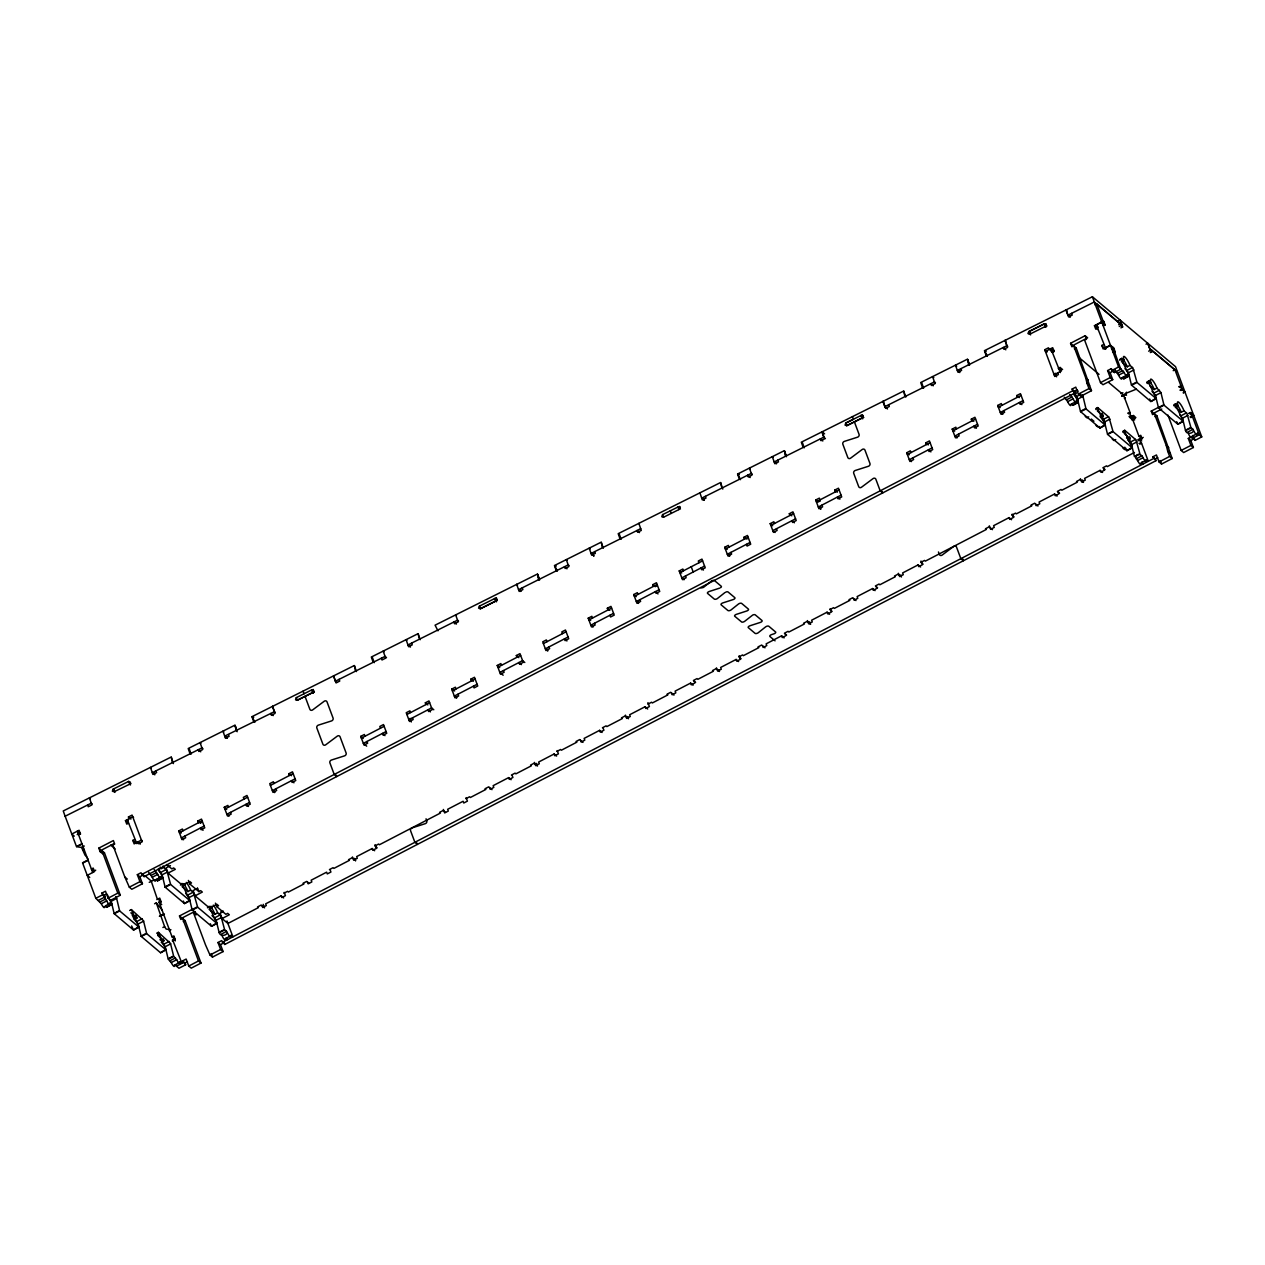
<?xml version="1.0" encoding="UTF-8"?>
<svg xmlns="http://www.w3.org/2000/svg" width="1265" height="1265" viewBox="0 0 1265 1265"><rect width="100%" height="100%" fill="white"/><g stroke="black" fill="none" stroke-linecap="round" stroke-linejoin="round"><path stroke-width="1.5" d="M711.357 581.125L703.862 587.102A2.103 0.98 -20.5 0 1 703.04 587.561L701.585 587.877A2.103 0.98 -20.5 0 1 700.715 587.656M719.674 588.114L709.127 591.53A2.103 0.98 -20.5 0 0 707.578 593.411L714.298 599.072A2.103 0.98 -20.5 0 0 717.255 598.645L724.94 592.558M775.066 640.849L769.926 636.516A2.103 0.98 -20.5 0 1 771.603 634.587L774.006 633.812A2.103 0.98 -20.5 0 0 775.682 632.057L768.835 626.27A2.103 0.98 -20.5 0 0 765.689 626.823L758.099 632.848A2.103 0.98 -20.5 0 1 755.047 633.338L748.216 627.551A2.103 0.98 -20.5 0 1 749.876 625.795L760.423 622.38A2.071 0.965 -20.5 0 0 761.973 620.498L755.252 614.853A2.103 0.98 -20.5 0 0 752.707 615.043L744.611 621.368A2.103 0.98 -20.5 0 1 741.701 622.048L734.744 616.261A2.103 0.98 -20.5 0 1 736.293 614.379L746.84 610.963A2.103 0.98 -20.5 0 0 748.39 609.082L741.67 603.421A2.103 0.98 -20.5 0 0 738.523 603.974L731.028 609.951A2.103 0.98 -20.5 0 1 727.881 610.489L721.161 604.844A2.103 0.98 -20.5 0 1 722.71 602.946L733.257 599.547A2.103 0.98 -20.5 0 0 734.807 597.649L728.087 592.004A2.103 0.98 -20.5 0 0 725.873 592.052L725.873 592.052M129.552 784.031L130.374 782.213L128.761 781.359L113.123 789.154L112.379 791.21L114.056 791.779L130.991 783.557L128.477 781.47L130.453 784.996M479.467 606.093L480.4 608.75L495.927 600.954L496.592 599.088L495.153 598.329L479.372 606.156L478.581 608.101L480.162 608.829L495.801 601.033L496.481 601.824M1046.756 326.006L1044.099 323.982L1028.84 331.604L1027.923 333.486L1029.41 334.371L1045.19 326.528L1045.855 324.362L1044.257 323.903L1028.872 331.588L1030.58 334.893M720.639 587.64L720.639 587.64A2.103 0.98 -20.5 0 0 721.224 586.233L714.504 580.588A2.103 0.98 -20.5 0 0 711.547 580.999M314.384 691.955L311.601 689.978L296.247 697.663L295.567 699.83L297.18 700.288L312.676 692.54L313.42 690.484L311.633 689.963M678.815 509.605L679.779 507.85L678.42 506.806L662.496 514.665L661.769 516.721L663.429 517.29L678.878 509.574L678.008 506.901L680.443 509.02M1125.724 394.443L1126.53 392.197M1120.743 369.254L1112.931 347.258L1111.413 348.049M1095.047 304.897L1096.755 304.011L1120.316 323.84L1122.64 326.971L1120.932 327.856M77.197 834.631L80.106 833.129M78.556 834.71L80.375 833.761L79.078 830.267L71.789 834.046L74.287 836.149M129.093 818.724L128.445 816.984L132.082 815.087L142.091 841.857L138.438 843.739L137.79 842L140.288 844.103M128.571 823.167L126.753 824.116L125.456 820.621L132.73 816.842L133.568 817.538M81.94 843.755L76.485 846.585L65.132 816.225M82.146 843.881L76.691 846.712L81.624 847.503L84.992 855.108A7.369 1.66 62.5 0 1 88.044 859.188M81.545 847.423L84.281 846.016M1057.746 372.843L1058.41 374.582L1054.773 376.48L1044.764 349.709L1048.4 347.828L1051.547 351.67L1053.966 350.405M83.031 849.874L84.059 849.337M1101.309 321.642L1103.839 321.452L1105.151 324.947L1103.444 325.832M1097.577 328.22L1095.759 329.169L1094.446 325.674L1101.736 321.895L1104.219 323.982L1102.716 324.773M1105.895 348.95L1096.36 324.979L1101.831 322.148L1105.151 324.947M1101.119 322.875L1103.839 321.452M1094.446 325.674L1096.945 327.777L1098.399 327.018M1052.18 352.113L1053.998 351.164M1052.496 352.303L1054.204 351.417L1052.686 347.685L1045.412 351.464L1046.455 352.334M105.438 906.404L106.529 907.321L111.984 904.491L109.865 903.416A4.206 0.949 62.5 0 1 109.185 904.522A4.206 0.949 62.5 0 1 106.75 900.886L101.848 893.106L105.485 891.224L108.094 898.197L110.593 900.301L120.317 895.24L104.442 852.768L102.623 853.717L100.125 851.614L98.828 848.119L113.376 840.561L114.688 844.055L112.87 845.004L124.824 876.993L129.33 887.176L131.813 889.263L142.439 883.745L139.83 876.772L137.332 874.668L140.968 872.787L144.115 876.629L1075.282 392.862L1072.135 389.019L1075.772 387.137L1078.381 394.111L1080.879 396.214L1091.489 390.695L1076.199 347.922L1073.7 345.819L1071.882 346.768L1070.57 343.274L1085.133 335.715L1087.631 337.818L1073.068 345.377L1070.57 343.274M1118.323 320.883L1120.031 319.998L1122.64 326.971M114.056 843.613L101.311 850.222L98.828 848.119M100.125 851.614L101.943 850.665L104.442 852.768M87.997 859.963L82.541 862.793L95.824 898.324L101.295 903.716A4.206 0.949 62.5 0 0 103.73 907.369A4.206 0.949 62.5 0 0 104.426 906.357M1118.608 324.726L1120.316 323.84M82.81 863.062L88.265 860.232M1074.38 348.871L1076.199 347.922M1119.272 326.465L1120.98 325.579M142.265 840.814L141.427 840.102L134.153 843.897L132.841 840.403L134.659 839.454M1113.453 352.587L1115.161 351.702L1113.848 348.207L1110.433 345.155L1103.159 348.95L1101.847 345.456L1103.665 344.507M1062.584 369.554L1060.086 367.467L1058.267 368.4L1060.766 370.503M95.713 870.178L93.879 871.126L91.396 869.023L93.215 868.09L94.511 871.569L87.238 875.364L89.736 877.451M1105.072 348.255L1110.528 345.424M184.99 836.007L185.655 837.762L182.018 839.644L178.745 830.915L182.381 829.034L183.046 830.773M198.51 822.74L197.862 821.001L201.499 819.103L204.756 827.832L201.119 829.714L200.471 827.974L203.048 830.299M230.499 812.383L231.147 814.122L227.51 816.004L224.237 807.291L227.89 805.394L228.538 807.133M289.495 775.461L288.847 773.721L292.484 771.824L295.757 780.552L292.104 782.45L291.456 780.695L293.954 782.798M366.977 741.464L367.641 743.219L364.004 745.101L360.731 736.372L364.367 734.491L365.032 736.23M425.989 704.558L425.34 702.818L428.977 700.921L432.235 709.649L428.598 711.531L427.95 709.792L430.448 711.895M457.977 694.2L458.626 695.94L454.989 697.837L451.732 689.109L455.368 687.211L456.017 688.951M471.481 680.918L470.833 679.178L474.47 677.281L477.743 686.01L474.09 687.907L473.442 686.152M503.47 670.561L504.118 672.3L500.481 674.198L497.224 665.469L500.861 663.572L501.509 665.327M516.99 657.278L516.326 655.539L519.978 653.641L523.236 662.37L519.599 664.267L518.935 662.528L521.433 664.615M594.471 623.281L595.119 625.036L591.482 626.918L588.209 618.19L591.862 616.308L592.51 618.047M607.975 610.015L607.327 608.259L610.963 606.378L614.221 615.106L610.584 616.988L609.936 615.249M639.964 599.642L640.612 601.397L636.975 603.279L633.718 594.55L637.354 592.668L638.003 594.408M653.467 586.375L652.819 584.636L656.456 582.738L659.729 591.467L656.092 593.364L655.428 591.609L658.006 593.933M685.456 576.018L686.12 577.757L682.468 579.655L679.21 570.926L682.847 569.029L683.495 570.768M730.949 552.378L731.613 554.117L727.976 556.015L724.703 547.286L728.34 545.389L729.004 547.144M744.468 539.096L743.82 537.356L747.457 535.459L750.714 544.187L747.077 546.085L746.429 544.345M776.457 528.738L777.105 530.478L773.468 532.375L770.195 523.647L773.848 521.749L774.496 523.504M789.961 515.472L789.313 513.716L792.949 511.835L796.207 520.563L792.57 522.445L791.922 520.706L794.42 522.793M821.95 505.099L822.598 506.854L818.961 508.736L815.704 500.007L819.341 498.125L819.989 499.865M835.453 491.832L834.805 490.077L838.442 488.195L841.715 496.924L838.078 498.805L837.414 497.066L839.913 499.169M912.951 457.835L913.599 459.575L909.962 461.472L906.689 452.743L910.326 450.846L910.99 452.585M926.454 444.553L925.806 442.813L929.443 440.916L932.7 449.644L929.063 451.542L928.415 449.787L930.914 451.89M958.443 434.195L959.091 435.935L955.455 437.832L952.197 429.104L955.834 427.206L956.482 428.961M971.947 420.913L971.299 419.174L974.935 417.276L978.193 426.005L974.556 427.902L973.908 426.163L976.406 428.25M1003.936 410.556L1004.584 412.295L1000.947 414.193L997.69 405.464L1001.327 403.567L1001.975 405.322M1017.44 397.289L1016.791 395.534L1020.428 393.652L1023.701 402.381L1020.064 404.262L1019.4 402.523L1021.899 404.61M179.393 832.67L202.147 820.843M224.901 809.031L247.64 797.219M270.394 785.391L293.148 773.579M361.379 738.128L384.133 726.3M406.887 714.488L429.626 702.66M452.38 690.848L475.134 679.036M497.872 667.208L520.627 655.397M543.365 643.569L566.119 631.757M588.873 619.945L611.612 608.117M634.366 596.305L657.12 584.477M679.858 572.666L702.613 560.854M725.367 549.026L748.105 537.214M770.859 525.386L793.598 513.574M816.352 501.762L839.106 489.934M907.353 454.483L930.091 442.671M952.845 430.843L975.584 419.031M998.338 407.203L1021.092 395.392M1112.141 349.108L1113.848 348.207M200.803 822.851L201.72 822.377M288.847 773.721L291.567 775.698M451.732 689.109L454.673 690.959M655.997 586.375L657.136 585.774M743.82 537.356L746.998 539.096M819.325 501.525L820.242 501.051M1112.615 351.891L1115.161 351.702M204.108 826.092L181.354 837.904L183.567 839.77M249.6 802.453L226.846 814.265L229.076 816.131M295.093 778.813L272.355 790.625L274.568 792.491M386.094 731.534L363.34 743.361L366.676 746.16M477.079 684.27L454.341 696.082L456.554 697.948M568.08 636.991L545.326 648.818L547.555 650.669M613.572 613.351L590.834 625.179L593.048 627.045M659.065 589.727L636.327 601.539L638.54 603.405M704.573 566.087L681.819 577.899L684.033 579.765M750.066 542.448L727.312 554.26L729.541 556.126M795.558 518.808L772.82 530.636L775.034 532.486M841.051 495.168L818.313 506.996L820.526 508.862M932.052 447.905L909.298 459.717L911.527 461.583M977.545 424.265L954.806 436.077L957.02 437.943M1023.037 400.626L1000.299 412.453L1002.513 414.319M1146.043 344.191L1147.75 343.305L1150.359 350.294L1152.02 351.686L1150.312 352.571M1119.952 359.276L1121.66 358.39L1124.158 360.478L1121.423 361.901M1119.778 360.319L1121.66 358.39M1085.133 335.715L1086.445 339.21L1084.627 340.159L1100.503 382.631L1103.001 384.718L1112.726 379.658L1110.227 377.571L1107.618 370.582L1111.255 368.7L1114.402 372.543L1121.075 369.064M95.824 898.324L102.497 894.861L104.995 896.948L98.322 900.411M141.617 874.526L1072.783 390.774L1075.282 392.862M1111.255 368.7L1111.919 370.439L1118.592 366.977L1124.047 372.369A4.206 0.949 62.5 0 0 1126.467 375.99A4.206 0.949 62.5 0 0 1127.178 374.993L1129.297 375.974L1123.826 378.82L1122.403 377.618M1148.652 351.18L1151.371 349.946L1177.462 371.942L1184.894 391.818L1183.392 392.609M101.848 893.106L104.331 895.209L106.766 893.944M139.83 876.772L143.467 874.874L144.115 876.629M1074.633 391.122L1077.053 389.857M1107.618 370.582L1110.117 372.685L1113.753 370.787M158.631 870.652L162.094 874.653L165.051 886.892L170.522 884.045L166.79 870.352L163.628 867.426L160.892 868.849A7.369 1.66 62.5 0 0 160.117 866.984M1073.384 394.237A7.369 1.66 62.5 0 1 1073.558 394.696L1076.294 393.273A7.369 1.66 62.5 0 0 1075.503 391.423M1122.877 363.134L1127.242 366.803L1129.977 365.379L1132.918 367.988L1136.856 381.998L1131.4 384.829L1128.427 372.606L1124.98 368.605M100.077 901.898L105.533 899.051M148.685 872.376L151.025 875.427L156.496 872.597L157.714 874.415A4.206 0.949 62.5 0 0 160.133 878.036A4.206 0.949 62.5 0 0 160.829 877.04L162.948 878.021L157.493 880.867L156.291 879.855M1064.245 397.257L1066.427 399.867L1071.882 397.02L1073.1 398.855A4.206 0.949 62.5 0 0 1075.535 402.491A4.206 0.949 62.5 0 0 1076.23 401.479L1078.333 402.46L1072.878 405.29L1071.566 404.183M1114.781 369.649L1117.374 373.381L1122.83 370.55M108.094 898.197L117.819 893.137L120.317 895.24M129.33 887.176L139.941 881.658L142.439 883.745M170.443 865.624L166.079 867.885L168.039 873.119L182.587 885.358L189.861 881.563L191.521 882.97L189.703 883.919L188.39 880.424M1078.381 394.111L1089.007 388.592L1091.489 390.695M1100.503 382.631L1110.227 377.571M160.75 872.439L166.126 869.529M1074.649 395.613L1076.056 396.799L1080.832 394.316M1127.083 370.392L1132.475 367.483M101.295 903.716L106.75 900.886M155.358 879.792L155.389 879.887A4.206 0.949 62.5 0 1 154.662 880.867A4.206 0.949 62.5 0 1 152.227 877.23L157.714 874.415M1066.427 399.867L1067.644 401.685L1073.1 398.855M1122.071 377.666L1121.739 377.84A4.206 0.949 62.5 0 1 1121.011 378.82A4.206 0.949 62.5 0 1 1118.576 375.183L1124.047 372.369M116.649 898.435L119.558 910.515L114.103 913.346L111.193 901.265L116.649 898.435L115.732 896.664M162.141 874.811L167.613 871.965M1082.998 396.404L1085.908 408.484L1080.452 411.315L1077.543 399.234L1082.998 396.404L1082.192 394.791M1128.491 372.764L1133.946 369.918M108.189 904.08L110.229 903.02M159.485 877.436L161.193 876.55M1074.538 402.049L1076.578 400.989M1125.834 375.389L1127.542 374.503M105.786 905.645L109.881 903.51M168.039 873.119L175.313 869.34L173.653 867.948L171.834 868.897L166.616 864.501M1122.751 377.318L1124.458 376.432M1125.138 376.069L1127.194 375.009M156.069 879.539L158.109 878.479M158.805 878.116L160.845 877.056M1067.644 401.701A4.206 0.949 62.5 0 0 1070.079 405.338A4.206 0.949 62.5 0 0 1070.775 404.326L1071.123 404.152M1072.135 403.614L1073.511 402.903M1074.538 402.381L1076.23 401.479M107.557 895.067L111.763 903.953L106.529 907.321M157.493 880.867L162.726 877.499L158.457 868.486M1072.878 405.29L1078.112 401.922L1073.843 392.925M1123.826 378.82L1129.076 375.452L1121.486 359.434M114.214 913.725L119.716 910.974L139.008 927.198L133.537 930.044L114.198 913.662M165.177 887.255L170.664 884.52L189.971 900.743L184.5 903.574L165.13 887.144M1080.563 411.694L1086.066 408.943L1105.357 425.166L1099.902 428.013L1080.531 411.599M1131.527 385.208L1137.014 382.473L1156.305 398.696L1150.85 401.527L1131.479 385.082M129.662 910.5L131.37 909.614L143.451 920.651L146.566 933.222L141.111 936.068L138.138 923.83L134.216 919.449L136.952 918.026A7.369 1.66 62.5 0 0 135.703 915.196M180.626 884.045L181.638 883.508M1096.012 408.469L1097.72 407.583L1108.978 417.197L1112.915 431.191L1107.46 434.037L1104.487 421.798L1101.198 417.94M1146.96 381.983L1148.667 381.097L1151.166 383.2A7.369 1.66 62.5 0 1 1151.798 379.547A7.369 1.66 62.5 0 1 1156.985 388.102L1160.906 392.482L1163.879 404.721L1158.424 407.551L1155.451 395.312L1152.004 391.328M1121.77 395.787L1123.478 394.901L1130.23 412.975L1128.522 413.861M180.436 885.089L181.97 883.602M1095.838 409.512L1097.72 407.583M1146.786 383.042L1148.667 381.097M1173.224 370.645L1174.932 369.76L1182.396 389.731L1184.894 391.818M156.828 899.621L159.738 898.103L161.05 901.597L159.232 902.546L172.056 936.859L174.554 938.962M1088.722 416.865L1086.888 417.798L1085.228 416.406M154.599 903.763L156.307 902.862L162.394 910.405M158.71 902.024L160.418 901.139L160.987 902.672M182.097 886.67L187.916 891.572L190.651 890.149L193.498 892.631L197.53 906.768L192.074 909.598L189.102 897.359L185.655 893.375M1100.582 417.418L1103.301 415.995A7.369 1.66 62.5 0 0 1102.052 413.165M1149.885 385.841L1154.265 389.509L1156.985 388.102M197.466 888.33L193.102 890.607L195.047 895.841L209.595 908.064L216.868 904.285L218.529 905.693L216.71 906.626L215.414 903.147M136.715 921.537L142.186 918.706M187.679 895.082L193.134 892.236M1103.064 419.506L1108.535 416.675M1154.028 393.036L1159.483 390.189M189.703 883.919L198.858 891.604L200.676 890.655L202.337 892.062L195.047 895.841M138.201 923.988L143.657 921.157M189.165 897.518L194.62 894.687M1104.551 421.957L1110.006 419.126M1155.514 395.471L1160.97 392.64M133.537 930.044L138.786 926.676L131.37 909.614M184.5 903.574L189.75 900.221L182.144 884.203M1099.902 428.013L1105.136 424.645L1097.546 408.627M1150.85 401.527L1156.083 398.159L1148.494 382.156M159.374 916.255L163.47 914.121M1127.7 413.149L1130.23 412.975M1178.648 386.679L1181.194 386.489L1179.486 387.375M159.991 916.35L164.418 914.042M1128.997 416.644L1130.704 415.758L1134.579 420.012M1179.96 390.173L1181.668 389.288L1184.989 392.071L1201.75 436.899L1195.077 440.378L1191.93 436.536M1180.893 390.506L1182.396 389.731M1131.653 419.806L1135.859 417.608L1133.361 415.521L1129.724 417.403L1132.222 419.506L1131.558 417.75M1183.281 392.956L1184.989 392.071M175.171 965.053L178.982 968.247L185.655 964.784L182.508 960.941L186.145 959.06L188.754 966.033L191.252 968.136L200.993 963.076L185.117 920.604L182.619 918.501L180.8 919.449L179.488 915.955L192.233 909.345M195.348 911.891L193.529 912.84L205.499 944.828L209.99 955.012L212.488 957.099L223.099 951.58L220.616 949.493L217.991 942.504L221.644 940.622L224.791 944.465L1155.957 460.697L1152.81 456.855L1156.447 454.973L1159.056 461.946L1161.555 464.049L1172.165 458.531L1156.858 415.758L1154.376 413.655L1152.542 414.604L1151.245 411.109L1159.309 406.935M141.237 936.464L146.724 933.697L166.015 949.92L160.56 952.751L141.206 936.385M192.217 910.073L197.688 907.242L216.979 923.466L211.524 926.296L192.154 909.883M1107.587 434.401L1113.073 431.665L1132.365 447.889L1126.909 450.72L1107.555 434.354M1158.566 408.026L1164.021 405.18L1183.328 421.403L1177.857 424.249L1158.503 407.836M162.9 927.498L164.608 926.613L156.307 902.862M194.731 911.448L181.986 918.058L179.488 915.955M1161.792 409.022L1153.743 413.212L1151.245 411.109M156.67 933.222L158.378 932.337L170.459 943.358L173.59 955.945L168.134 958.775L165.162 946.552L161.24 942.156L163.976 940.749A7.369 1.66 62.5 0 0 163.185 938.883M1123.02 431.191L1124.727 430.306L1136.002 439.904L1139.939 453.914L1134.484 456.744L1131.574 444.679L1128.997 441.311M1173.983 404.705L1175.691 403.82L1178.174 405.923L1175.454 407.33L1181.273 412.232L1184.008 410.809L1186.949 413.434L1190.887 427.428L1185.431 430.274L1182.522 418.193L1179.692 414.604M207.46 907.796L208.978 906.325M1122.846 432.235L1124.727 430.306M1173.794 405.749L1175.691 403.82M183.283 921.553L185.117 920.604M1155.04 416.707L1156.858 415.758M211.302 906.309A7.369 1.66 62.5 0 0 211.84 907.97L209.105 909.393L214.923 914.279L217.659 912.856L220.932 915.971L224.553 929.475L219.082 932.321L216.046 919.908L211.998 915.528M169.241 930.645L170.269 930.123M1115.73 439.572L1113.912 440.52L1112.251 439.113M1127.589 440.125L1130.325 438.718A7.369 1.66 62.5 0 0 1129.534 436.852M172.056 936.859L173.874 935.926L175.187 939.405L172.277 940.923M220.869 911.622L223.257 911.306M223.399 911.433L220.11 913.314L222.071 918.564L227.906 923.466L258.392 907.622L257.554 906.926L261.191 905.044L264.527 907.843L263.215 904.348M1133.361 415.521L1134.673 419L1132.839 419.948L1138.943 436.235L1140.761 435.302L1142.058 438.781L1138.421 440.679M163.738 944.259L169.194 941.429M214.686 917.789L220.157 914.959M1130.088 442.228L1135.543 439.398M1181.036 415.742L1186.491 412.912M1137.709 439.92L1139.417 439.034L1141.694 440.963M1188.657 413.434L1190.365 412.548L1193.686 415.347L1191.978 416.232M1143.244 437.39L1141.425 438.338L1138.943 436.235M1124.885 447.272L1123.051 448.205L1124.727 449.613M1189.59 413.781L1191.108 412.991L1199.252 434.812L1192.579 438.275M165.225 946.71L170.68 943.864M216.173 920.24L221.644 917.41M1131.574 444.679L1137.029 441.833M1182.522 418.193L1187.977 415.363M222.071 918.564L229.344 914.769L227.684 913.377L225.866 914.326L216.71 906.626M1139.006 443.414L1141.552 443.224L1148.304 461.282L1146.201 460.318A4.206 0.949 62.5 0 1 1145.505 461.33A4.206 0.949 62.5 0 1 1143.07 457.693C1140.587 451.51 1132.001 455.005 1137.599 460.523A4.206 0.949 62.5 0 0 1140.05 464.16A4.206 0.949 62.5 0 0 1140.745 463.148L1142.105 462.452M1189.97 416.928L1192.5 416.738L1190.792 417.624M1192.089 415.885L1193.591 415.094M158.378 932.337L165.794 949.398L160.56 952.751M211.524 926.296L216.758 922.928L209.168 906.91M1126.909 450.72L1132.143 447.367L1124.553 431.349M1177.857 424.249L1183.107 420.881L1175.501 404.863M1139.844 444.11L1141.552 443.224M283.945 893.216L287.582 891.335L288.42 892.031L303.885 883.998L303.047 883.286L306.683 881.405L308.913 883.27M329.438 869.577L333.075 867.695L333.913 868.391L349.377 860.358L348.555 859.662L352.192 857.765L355.512 860.564M465.931 798.674L469.568 796.776L470.406 797.488L485.871 789.439L485.033 788.743L488.685 786.862L492.006 789.66M511.424 775.034L515.061 773.152L515.899 773.848L531.363 765.815L530.541 765.104L534.178 763.222L537.499 766.021L536.518 763.396M556.916 751.394L560.569 749.513L561.391 750.208L576.856 742.176L576.034 741.48L579.67 739.582L582.991 742.381M602.425 727.77L606.062 725.873L606.884 726.569L622.364 718.536L621.526 717.84L625.163 715.943L628.499 718.741M647.917 704.131L651.554 702.233L652.392 702.945L667.857 694.896L667.019 694.2L670.671 692.303L673.992 695.102M283.629 897.913L281.13 895.81L265.666 903.843L266.314 905.598L262.677 907.479L262.029 905.74M374.661 850.744L372.131 848.53L356.667 856.579L357.315 858.318L353.678 860.216L352.445 856.943M511.107 779.73L508.625 777.627L493.144 785.66L493.809 787.415L490.156 789.297L489.508 787.557M556.616 756.091L554.117 753.987L538.653 762.036L539.301 763.775L535.664 765.657L534.431 762.4M602.108 732.451L599.61 730.348L584.145 738.396L584.794 740.136L581.157 742.033L580.509 740.278M647.68 709.033L645.103 706.724L629.638 714.757L630.286 716.496L626.649 718.394L625.432 715.12M693.094 685.187L690.611 683.084L675.13 691.117L675.795 692.872L672.142 694.754L671.494 693.014M738.602 661.548L736.103 659.445L720.639 667.477L721.287 669.232L717.65 671.114L716.417 667.841M784.094 637.908L781.596 635.805L766.131 643.853L766.78 645.593L763.143 647.474L762.495 645.735M829.587 614.268L827.089 612.181L811.624 620.214L812.272 621.953L808.635 623.851L807.418 620.577M875.08 590.629L872.597 588.541L857.117 596.574L857.781 598.313L854.128 600.211L853.48 598.471M920.588 567.005L918.09 564.902L902.625 572.934L903.273 574.69L899.636 576.571L898.403 573.298M1011.573 519.725L1009.075 517.622L993.61 525.671L994.258 527.41L990.622 529.308L989.325 525.813M1057.066 496.086L1054.583 493.998L1039.103 502.031L1039.767 503.77L1036.114 505.668L1035.466 503.913M1102.574 472.446L1100.076 470.359L1084.611 478.391L1085.259 480.131L1081.622 482.028L1080.389 478.755M1134.452 452.491L1107.349 466.579L1106.527 465.868L1102.874 467.765L1105.104 469.631M175.756 964.483L174.396 965.179A4.206 0.949 62.5 0 1 173.685 966.191A4.206 0.949 62.5 0 1 171.249 962.554L168.261 959.218L173.732 956.419L176.705 959.708A4.206 0.949 62.5 0 0 179.156 963.361A4.206 0.949 62.5 0 0 179.851 962.349L181.954 963.313L172.53 939.642M219.209 932.7L224.696 929.949C231.938 933.317 220.932 938.677 219.177 932.637M1185.542 430.638L1191.045 427.902C1198.271 431.27 1187.282 436.631 1185.526 430.59M170.032 960.72L175.487 957.89M221.059 934.313L226.451 931.419M1136.381 458.689L1141.836 455.859M1187.392 432.266L1192.8 429.373M171.249 962.554L176.705 959.708M1137.599 460.523L1143.07 457.677M178.492 962.728L180.199 961.843M226.04 938.045L227.447 939.689L226.862 938.108M229.455 936.274L231.163 935.388L232.918 936.859L226.973 920.967M1144.841 460.697L1146.549 459.812M1195.789 434.227L1197.496 433.326L1201.75 436.899M176.436 964.12L179.851 962.349M222.197 936.053A4.206 0.949 62.5 0 0 224.632 939.705A4.206 0.949 62.5 0 0 225.328 938.709L226.72 938.013M227.052 937.839L231.163 935.388M1142.785 462.089L1146.201 460.318M1167.943 415.078L1181.162 450.451L1183.66 452.554L1193.401 447.494L1190.903 445.407L1188.294 438.417L1190.713 437.152M1188.547 434.006A4.206 0.949 62.5 0 0 1190.982 437.658A4.206 0.949 62.5 0 0 1191.677 436.662L1197.496 433.326M176.483 966.16L183.156 962.697M222.292 942.362L1153.459 458.61M182.508 960.941L185.006 963.044L187.426 961.78M217.991 942.504L220.489 944.607L222.925 943.342M1152.81 456.855L1155.293 458.958L1157.728 457.693M1188.294 438.417L1190.792 440.52L1194.429 438.623L1195.077 440.378M188.754 966.033L198.494 960.973L200.993 963.076M209.99 955.012L220.616 949.493M1159.056 461.946L1169.666 456.428L1172.165 458.531M1181.162 450.451L1190.903 445.407M516.705 584.367L435.065 625.179L437.99 630.808M522.239 587.846L522.856 589.601L519.188 591.435L516.689 584.398L537.451 574.025L539.301 579.307M822.93 432.772L821.902 431.903L801.314 442.181L803.18 447.462M822.803 440.995L820.321 438.908L820.938 440.663L824.606 438.828L822.123 431.792L903.7 391.027L905.819 397.068M1147.829 343.368L1149.679 348.65L1177.415 371.957L1175.549 366.676L1092.391 296.753L984.439 350.674L986.305 355.971M861.196 415.379L845.716 423.095L845.067 425.119L846.744 425.688L862.129 418.019C865.987 415.647 857.385 413.196 863.695 417.466M494.409 598.851L496.497 598.108M224.696 736.119L274.394 711.673L275.217 712.369M313.372 693.315L312.534 692.619L297.307 700.225L296.342 697.6M313.167 692.524L314.115 692.05L313.167 689.425M334.387 676.601L333.565 675.889L335.415 681.187L385.05 656.377L386.505 657.61M640.722 528.644L591.055 553.453L593.965 555.904M825.428 438.576L823.752 437.184L774.18 461.946L776.267 463.702M862.73 418.826L861.908 418.114L846.649 425.752L845.716 423.095L853.416 419.253L852.436 416.628M883.761 402.096L882.923 401.4L884.788 406.682L934.424 381.888L935.468 382.757M1007.715 346.389L1006.877 345.677L957.305 370.455L959.803 372.543L958.886 369.902M1066.885 310.605L1066.047 309.909L1067.913 315.191L1094.288 302.003L1121.96 325.342L1120.094 320.061M1044.716 327.018L1046.629 326.054L1045.918 323.65M1120.98 393.7L1122.893 392.751M149.254 882.337L154.457 879.744M1136.27 389.177L1124.87 393.763L1126.53 395.154M1121.913 396.34L1126.34 394.364M1125.328 397.985L1124.379 398.459L1125.36 397.969M569.013 565.582L568.175 564.886L518.539 589.68L520.627 591.435M170.949 929.759L166.095 929.048L164.608 926.613M986.241 351.227L984.755 350.848L987.364 356.319M921.742 382.884L923.608 388.165M802.374 442.529L804.24 447.81M739.361 474.581L737.875 474.201L740.484 479.672M619.249 534.036L621.115 539.317M556.236 566.072L554.75 565.692L557.359 571.163M372.369 657.389L374.234 662.67M253.743 717.223L252.257 716.844L254.866 722.315M189.244 748.88L191.11 754.161M224.806 736.451L226.894 738.191M200.755 751.805L198.257 749.718L198.89 751.473L202.542 749.639L200.06 742.602L200.898 743.298M1096.36 324.979L1097.403 325.848M1067.913 315.191L1070 316.93M1101.847 345.456L1104.993 349.298M1192.263 436.362L1193.796 437.643L1192.958 435.381M1111.919 370.439L1114.402 372.543M1045.855 327.319L1044.099 323.982M1079.504 357.932L1099.048 374.361M1108.82 382.583L1123.478 394.901M1054.204 351.417L1050.867 348.618L1060.402 372.59M1073.7 345.819L1085.67 377.824L1088.153 379.927M1154.376 413.655L1166.33 445.659L1168.828 447.763M1028.872 331.588L1030.279 332.774M1085.67 377.824L1087.046 383.358L1089.544 385.461M1166.33 445.659L1167.706 451.194L1170.204 453.297M1044.764 349.709L1047.262 351.812M1076.784 389.984L1078.144 391.122M1055.99 376.306L1054.109 374.74L1061.398 370.945L1060.086 367.467M1103.301 415.995L1097.482 411.093A7.369 1.66 62.5 0 1 1097.324 410.666M1124.49 433.816L1130.325 438.718M1006.877 345.677L1005.027 340.396L1005.849 341.091M1071.882 397.02L1069.7 394.427M1091.331 419.063L1093.94 421.261M1141.631 463.117L1142.848 464.128L1141.995 461.867M1096.043 425.499L1097.704 426.89M1016.791 395.534L1019.29 397.637M956.688 366.218L955.455 365.174L957.937 372.21L961.59 370.376L960.973 368.621M997.69 405.464L1000.188 407.567M933.807 377.65L932.558 376.606L935.041 383.643L931.388 385.477L930.771 383.722L933.254 385.809M971.299 419.174L973.797 421.277M1059.596 493.271L1057.382 491.405L1061.019 489.508L1061.857 490.203L1077.321 482.171L1076.499 481.475L1080.136 479.577L1083.457 482.376L1082.555 479.973M952.197 429.104L954.68 431.207M1037.964 506.016L1034.644 503.217L1030.991 505.115L1031.829 505.81L1016.364 513.843L1015.526 513.147L1011.889 515.045L1014.103 516.895M884.788 406.682L887.492 408.959M925.806 442.813L928.289 444.916M906.689 452.743L909.187 454.831M992.472 529.655L989.135 526.857L985.498 528.738L986.336 529.45L925.363 561.122L924.541 560.427L920.888 562.308L923.118 564.174M822.123 431.792L824.606 433.879M834.805 490.077L837.303 492.18M773.152 457.361L772.33 456.665L774.812 463.717L778.465 461.883L777.849 460.112M815.704 500.007L818.202 502.11M901.471 576.919L898.15 574.136L894.513 576.018L895.335 576.714L879.871 584.762L879.033 584.051L875.396 585.948L877.61 587.814M750.272 468.793L749.433 468.097L751.916 475.15L748.263 476.968L747.647 475.213L750.208 477.538M752.137 474.09L751.299 473.379L701.759 498.141L703.988 500.007M789.313 513.716L791.811 515.82M770.195 523.647L772.694 525.75M855.978 600.559L852.657 597.76L849.005 599.657L849.843 600.353L834.378 608.386L833.54 607.69L829.903 609.588L832.117 611.454M679.511 506.38L680.349 507.075M724.703 547.286L727.201 549.389M810.485 624.198L807.149 621.4L803.512 623.297L804.35 623.993L788.87 632.026L788.048 631.33L784.411 633.212L786.624 635.077M703.419 570.072L700.937 567.969L701.585 569.724L705.222 567.827L701.964 559.098L698.312 560.996L698.976 562.735M639.505 532.597L637.007 530.494L637.623 532.249L641.292 530.43L638.857 523.346M679.21 570.926L681.709 573.013M764.977 647.838L761.657 645.039L758.02 646.921L758.842 647.633L743.377 655.665L742.555 654.97L738.902 656.851L741.132 658.717M652.819 584.636L655.317 586.723M590.028 548.868L589.205 548.156L591.688 555.209L595.341 553.374L594.724 551.619M633.718 594.55L636.216 596.653M719.485 671.478L716.164 668.679L712.527 670.561L713.349 671.256L697.885 679.305L697.047 678.593L693.41 680.491L695.624 682.357M567.147 560.3L566.309 559.604L568.791 566.641L565.139 568.475L564.506 566.72L567.005 568.807M607.327 608.259L609.825 610.363M588.209 618.19L590.708 620.293M516.689 584.398L517.511 585.094M566.941 640.976L564.443 638.888L565.091 640.628L568.728 638.746L565.471 630.017L561.834 631.899L562.482 633.654M524.801 662.496L522.587 660.63L499.833 672.442L503.154 675.241M516.326 655.539L518.824 657.642M456.475 615.596L455.653 614.885L458.167 621.921L454.499 623.756L453.882 622L456.38 624.088M458.547 621.052L457.519 620.182L407.931 644.944L410.429 647.048L409.813 645.292M497.224 665.469L499.722 667.556M470.833 679.178L473.331 681.266M406.192 639.995L406.903 640.359M383.311 651.428L384.022 651.791M425.34 702.818L427.839 704.905M433.8 709.76L431.586 707.91L408.848 719.722L411.062 721.588M335.415 681.187L336.87 682.404M360.731 736.372L363.229 738.475M445.407 812.351L443.177 810.485L439.54 812.383L440.378 813.079L379.405 844.751L378.583 844.055L374.93 845.953L377.16 847.819M274.394 711.673L272.528 706.392L273.351 707.088M273.24 715.595L270.757 713.492L271.374 715.247L275.027 713.428L272.544 706.376M223.779 731.866L222.956 731.154L225.439 738.207L229.091 736.372L228.475 734.617M202.969 748.754L201.926 747.884L152.29 772.678L154.789 774.781L154.188 773.01M248.462 806.438L245.963 804.334L246.612 806.09L250.249 804.192L246.991 795.464L243.354 797.361L244.003 799.101M224.237 807.291L226.735 809.379M151.262 768.092L150.44 767.396L152.939 774.433L156.607 772.599L155.975 770.844M197.862 821.001L200.344 823.088M178.745 830.915L181.243 833.018M114.483 790.135L113.249 789.091L114.957 792.38M128.445 816.984L130.928 819.087M128.303 820.542L127.275 819.673L136.81 843.644M125.456 820.621L127.939 822.709M90.448 798.768L89.404 797.883L91.902 804.92L88.25 806.754L87.617 804.999M92.092 803.876L91.27 803.18L65.116 816.241L63.25 810.96L171.202 757.023L173.416 763.57M132.841 840.403L135.339 842.49M182.792 883.539L184.816 885.247A7.369 1.66 62.5 0 1 184.295 883.587M209.958 906.388L211.84 907.97M156.496 872.597L154.14 869.529M193.529 912.84L196.028 914.927M110.656 845.131L115.242 848.989M145.254 875.949L151.136 880.899L157.081 898.34L160.418 901.139M80.581 833.999L77.244 831.2L92.693 872.502M159.232 902.546L161.714 904.633M124.824 876.993L127.322 879.096M136.952 918.026L131.133 913.124A7.369 1.66 62.5 0 1 130.975 912.698M158.141 935.847L163.976 940.749M1117.374 373.381L1118.529 375.057M151.025 875.427L152.179 877.104M1076.056 396.799L1077.543 399.234M110.593 900.016L111.193 901.265M1176.687 421.719L1177.699 423.854M1149.679 398.997L1150.644 401.037M1123.13 377.286L1123.652 378.393M1125.739 448.19L1126.736 450.293M1099.206 426.479L1099.728 427.617M1072.182 403.756L1072.704 404.863M210.354 923.766L211.35 925.901M183.33 901.044L184.311 903.115M156.797 879.333L157.319 880.44M131.639 925.948L133.378 929.649M1180.356 385.793L1181.668 389.288M1190.365 412.548L1191.662 416.043M1190.792 440.52L1193.401 447.494M1151.371 349.946L1152.02 351.686M1167.706 451.194L1169.666 456.428M1160.242 460.555L1161.555 464.049M1155.293 458.958L1155.957 460.697M1096.755 304.011L1104.219 323.982M1101.736 321.895L1092.391 296.753M1101.831 322.148L1118.592 366.977M1141.109 437.469L1141.647 438.923M1129.408 412.264L1130.704 415.758M1139.417 439.034L1140.714 442.529M1096.945 327.777L1097.593 329.517M1110.117 372.685L1112.726 379.658M1130.04 440.599L1132.001 445.833M1103.033 417.877L1104.993 423.111M1087.046 383.358L1089.007 388.592M1103.713 468.461L1104.361 470.216L1100.724 472.098L1100.076 470.359M1076.009 395.154L1077.97 400.388M1072.135 389.019L1072.783 390.774M1055.263 373.222L1056.591 376.796M1058.22 492.101L1058.868 493.84L1055.231 495.738L1054.583 493.998M1002.228 413.022L1002.702 414.319M1012.142 514.207L1013.376 517.48L1009.739 519.377L1009.075 517.622M962.539 558.577L963.345 560.759L960.847 558.656L956.498 547.033A2.103 1.803 -49.9 0 0 953.747 546.401L942.125 555.098A2.103 1.803 -49.9 0 1 939.373 554.481L938.44 551.983M920.999 561.043L922.375 564.759L918.738 566.641L918.09 564.902M882.132 491.468L882.685 492.923L880.187 490.836L875.839 479.198A2.103 1.803 -49.9 0 0 873.071 478.581L861.465 487.262A2.103 1.803 -49.9 0 1 858.698 486.646L853.717 473.316A2.103 1.803 -49.9 0 1 855.187 470.501L868.47 466.263A2.103 1.803 -49.9 0 0 869.94 463.433L864.96 450.103A2.103 1.803 -49.9 0 0 862.192 449.486L850.586 458.183A2.103 1.803 -49.9 0 1 847.819 457.566L842.838 444.221A2.103 1.803 -49.9 0 1 844.308 441.406L857.591 437.168A2.103 1.803 -49.9 0 0 859.062 434.354L854.397 421.878M900.743 574.958L901.312 576.492M876.234 586.644L876.882 588.399L873.245 590.281L872.597 588.541M819.91 506.696L820.843 509.194M830.156 608.75L831.39 612.023L827.753 613.92L827.089 612.181M809.584 621.795L810.517 624.309M785.233 633.923L785.897 635.663L782.244 637.56L781.596 635.805M729.162 554.623L729.652 555.92M739.092 655.808L740.389 659.302L736.752 661.184L736.103 659.445M691.243 566.752L693.188 571.986M718.915 669.944L719.326 671.035M694.248 681.187L694.896 682.942L691.259 684.824L690.611 683.084M638.003 601.46L638.493 602.757M647.933 702.644L649.404 706.566L645.767 708.463L645.103 706.724M627.677 716.559L628.167 717.872M603.247 728.466L603.911 730.205L600.258 732.103L599.61 730.348M547.018 641.687L546.353 639.932L542.717 641.829L545.99 650.558L549.627 648.66L548.963 646.921M547.255 649.388L547.824 650.906M557.185 750.572L558.403 753.845L554.766 755.743L554.117 753.987M512.262 775.73L512.91 777.485L509.273 779.366L508.625 777.627M456.254 696.651L456.665 697.742M466.105 797.63L467.418 801.125L463.781 803.006L463.117 801.267L447.652 809.3L448.3 811.039L444.663 812.936L443.367 809.442M410.524 712.59L409.876 710.851L406.223 712.733L409.496 721.461L413.133 719.579L412.485 717.824M410.034 718.33L411.331 721.825M426.036 818.803L426.795 820.843A2.103 1.803 -49.9 0 1 425.309 823.657L412.042 827.895A2.103 1.803 -49.9 0 0 410.556 830.71L414.888 842.3L417.387 844.403L416.849 842.949M384.987 735.629L382.457 733.431L383.105 735.171L386.742 733.289L383.485 724.56L379.848 726.442L380.496 728.197M375.041 844.688L376.417 848.388L372.78 850.286L372.131 848.53M336.174 775.113L336.727 776.568L334.229 774.465L329.896 762.874A2.103 1.803 -49.9 0 1 331.367 760.059L344.649 755.822A2.103 1.803 -49.9 0 0 346.12 753.007L340.048 736.752A2.103 1.803 -49.9 0 0 337.281 736.135L325.674 744.832A2.103 1.803 -49.9 0 1 322.907 744.215L316.835 727.976A2.103 1.803 -49.9 0 1 318.321 725.145L331.588 720.908A2.103 1.803 -49.9 0 0 333.075 718.093L327.003 701.854A2.103 1.803 -49.9 0 0 324.235 701.237L312.629 709.918A2.103 1.803 -49.9 0 1 309.862 709.301L305.023 696.367M303.062 691.133L304.043 693.758M354.706 858.382L355.591 860.785M330.276 870.288L330.924 872.028L327.287 873.925L326.639 872.17L311.158 880.203L311.822 881.958L308.17 883.84L307.522 882.1M274.031 783.509L273.382 781.754L269.745 783.652L273.003 792.38L276.64 790.483L275.991 788.743M274.268 791.194L274.758 792.507M284.198 892.394L285.431 895.667L281.795 897.549L281.13 895.81M224.126 942.71L224.791 944.465M220.489 944.607L223.099 951.58M197.546 888.109L198.858 891.604M211.176 953.604L212.488 957.099M182.619 918.501L198.494 960.973M185.006 963.044L185.655 964.784M173.827 937.017L175.282 940.907M137.332 874.668L139.941 881.658M101.943 850.665L117.819 893.137M104.331 895.209L104.995 896.948M1071.613 313.341L1072.23 315.096L1068.577 316.93L1066.079 309.893M1069.826 315.507L1070.285 316.835M1005.058 340.38L1007.541 347.432L1003.872 349.251L1003.256 347.495L1005.833 349.82M969.306 364.462L967.44 359.165L920.699 382.536L922.549 387.817M862.54 414.936L863.473 417.577L860.975 415.473L861.908 418.114M821.902 431.903L823.752 437.184M786.182 455.953L784.316 450.672L737.574 474.027L739.424 479.324M776.062 462.278L776.536 463.607M705.364 496.339L705.981 498.11L702.328 499.928L699.909 492.844M703.245 497.572L704.178 500.228M670.324 510.744L671.241 513.384M662.67 514.555L663.603 517.195M620.056 538.969L618.19 533.672L720.576 482.518L722.789 489.081M592.937 553.785L593.712 555.983M556.3 570.815L554.449 565.534L601.191 542.163L603.31 548.204M520.421 589.949L520.895 591.277M496.291 597.934L497.224 600.575L494.726 598.471L495.659 601.112M411.599 643.11L412.216 644.881L408.563 646.715L406.081 639.663M383.184 651.096L385.667 658.148L382.014 659.982L381.382 658.211M373.175 662.307L371.325 657.025L418.067 633.67L420.186 639.711M339.115 679.337L339.732 681.092L336.063 682.926L333.581 675.889M311.601 689.978L312.534 692.619M253.806 721.951L251.941 716.67L354.327 665.517L356.445 671.557M236.808 730.458L234.942 725.161L188.2 748.532L190.05 753.814M226.688 736.783L227.147 738.112M888.678 404.753L889.295 406.508L885.627 408.342L883.144 401.29M969.559 365.206L967.598 359.418L968.184 362.486M968.373 363.514L968.658 365.047M903.858 391.264L904.617 395.36M786.435 456.712L784.474 450.909L785.439 456.032M720.734 482.756L721.398 486.345M601.349 542.4L602.219 547.018M539.57 580.066L537.609 574.263L538.178 577.33M538.273 577.852L538.669 579.908M418.241 633.907L419 638.003M354.485 665.754L354.769 667.303M354.864 667.809L355.449 670.893M237.156 731.723L235.116 725.398L235.59 727.976M235.875 729.51L236.065 730.538M171.36 757.261L172.325 762.384M1100.012 416.027A7.369 1.66 62.5 0 1 1100.408 416.96M1126.577 437.785A7.369 1.66 62.5 0 1 1126.815 438.259M1124.332 433.373A7.369 1.66 62.5 0 1 1123.968 432.156M1124.158 360.478A7.369 1.66 62.5 0 1 1124.775 356.825A7.369 1.66 62.5 0 1 1129.977 365.379M1197.133 433.816A4.206 0.949 62.5 0 1 1196.437 434.812A4.206 0.949 62.5 0 1 1194.002 431.175M1178.174 405.923A7.369 1.66 62.5 0 1 1178.806 402.254A7.369 1.66 62.5 0 1 1184.008 410.809M1122.608 358.786A7.369 1.66 62.5 0 1 1127.242 366.803M1148.13 383.754A7.369 1.66 62.5 0 1 1148.003 383.342M1149.173 381.05A7.369 1.66 62.5 0 1 1154.265 389.509M1175.296 406.903A7.369 1.66 62.5 0 1 1174.916 405.685M1177.146 404.8A7.369 1.66 62.5 0 1 1181.273 412.232M186.255 882.401A7.369 1.66 62.5 0 1 190.651 890.149M163.059 866.035A7.369 1.66 62.5 0 1 163.628 867.426M230.799 935.863A4.206 0.949 62.5 0 1 230.088 936.859A4.206 0.949 62.5 0 1 227.653 933.222M213.279 905.123A7.369 1.66 62.5 0 1 217.659 912.856M210.543 906.546A7.369 1.66 62.5 0 1 214.923 914.279M184.042 884.456A7.369 1.66 62.5 0 1 187.916 891.572M159.991 939.342A7.369 1.66 62.5 0 1 160.449 940.29M157.983 935.404A7.369 1.66 62.5 0 1 157.619 934.187M132.224 915.196A7.369 1.66 62.5 0 1 134.043 918.991"/></g></svg>
